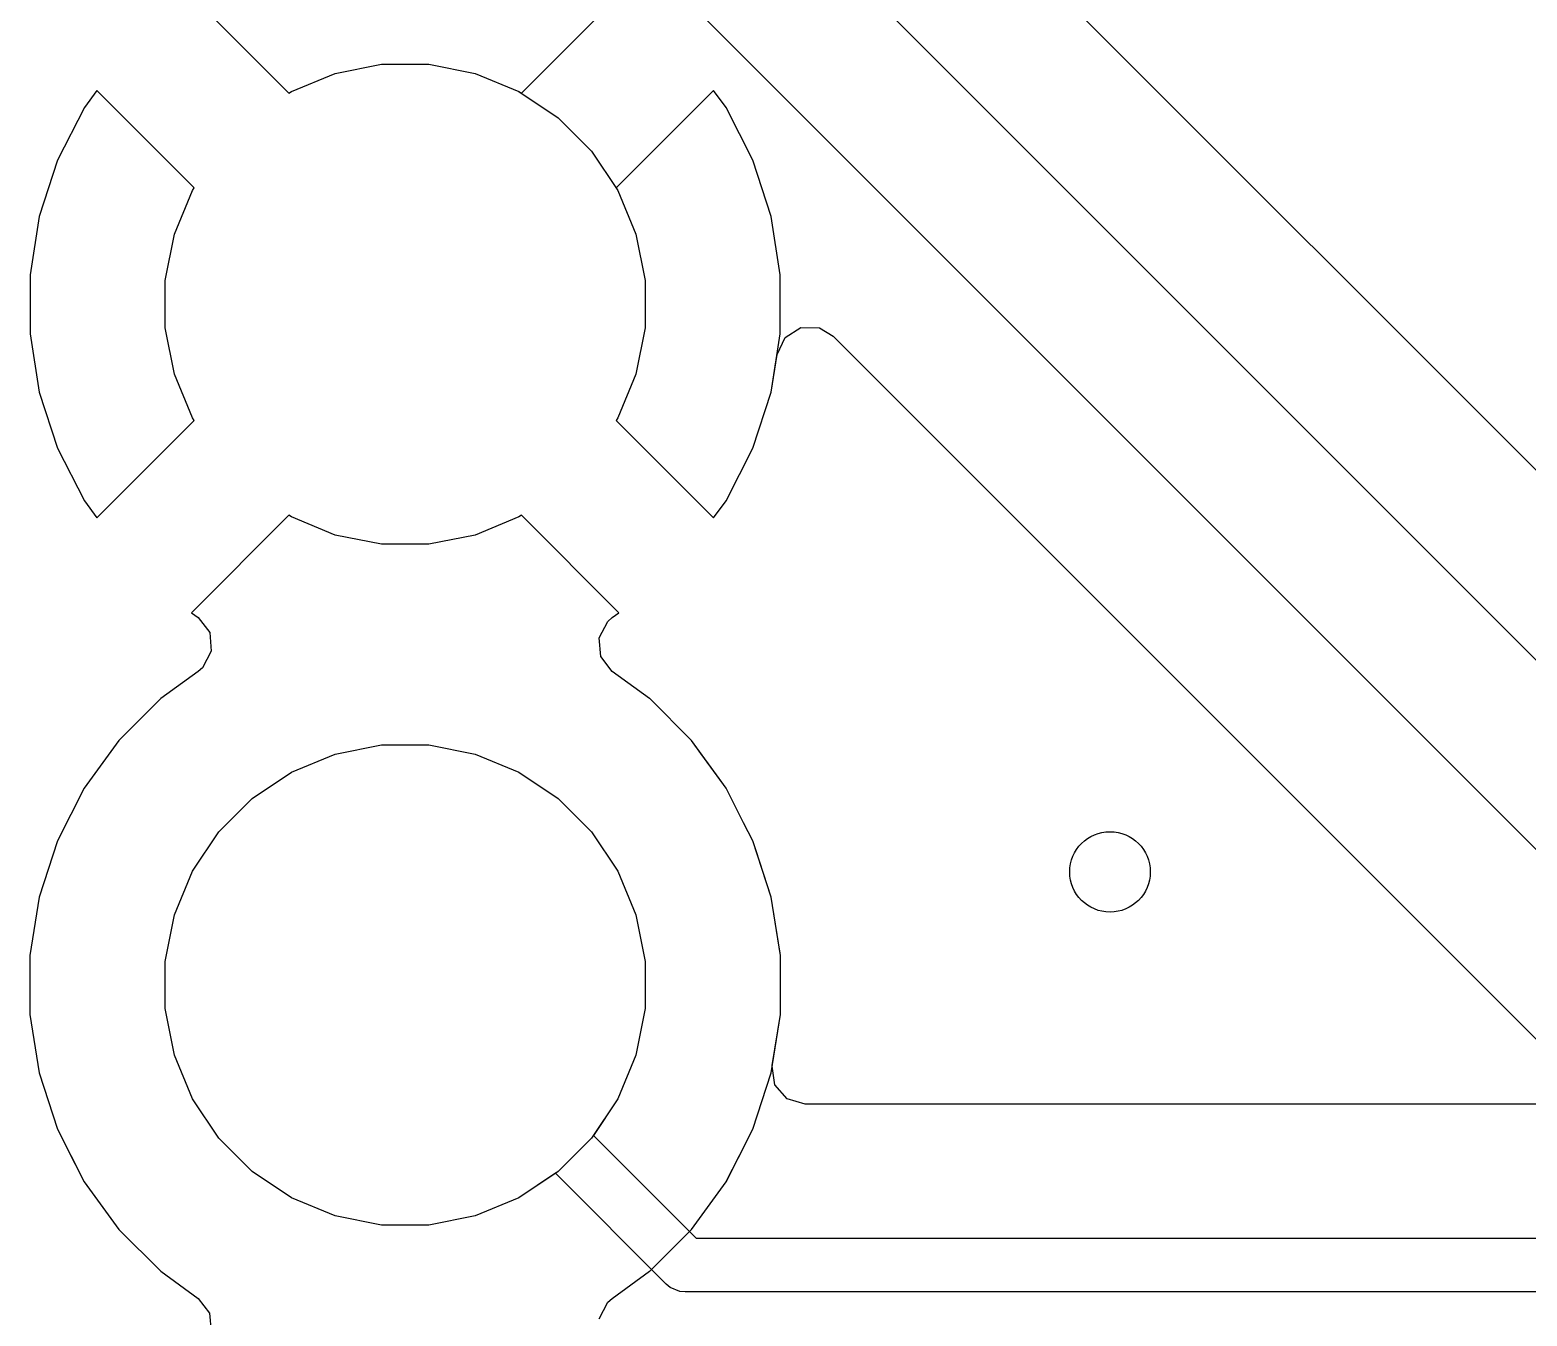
# Model space of a CAD drawing. Header units: inches. Extents: x 6.57 to 9.79, y -8.72 to -3.17.
# Drawn here: x 7.4468 to 7.6668, y -8.3289 to -8.14 of the extents above; entities that cross this region are included whole.
import ezdxf

# ---------------------------------------------------------------- set-up
doc = ezdxf.new("R2010")
doc.units = ezdxf.units.IN
doc.header["$MEASUREMENT"] = 0
doc.layers.add('F.Cu', color=13, linetype='CONTINUOUS', true_color=0xc83434)

msp = doc.modelspace()

# ---------------------------------------------------------------- linework, layer by layer
at = {"layer": 'F.Cu', "linetype": 'CONTINUOUS'}
for p, q in [((7.53296, -8.09733), (8.08721, -8.65157)), ((7.86629, -8.40279), (7.57063, -8.10713)), ((8.07617, -8.66838), (7.51904, -8.11125)), ((7.47057, -8.13493), (7.48489, -8.14925)), ((7.47057, -8.13493), (7.48489, -8.14925)), ((7.47057, -8.13493), (7.48489, -8.14925)), ((7.47057, -8.13493), (7.48489, -8.14925)), ((7.51904, -8.14925), (7.53336, -8.13493)), ((7.51904, -8.14925), (7.53336, -8.13493)), ((7.51904, -8.14925), (7.53336, -8.13493)), ((7.49168, -8.14634), (7.49849, -8.14499)), ((7.49168, -8.14634), (7.49849, -8.14499)), ((7.49168, -8.14634), (7.49849, -8.14499)), ((7.49168, -8.14634), (7.49849, -8.14499)), ((7.49849, -8.14499), (7.50544, -8.14499)), ((7.49849, -8.14499), (7.50544, -8.14499)), ((7.49849, -8.14499), (7.50544, -8.14499)), ((7.49849, -8.14499), (7.50544, -8.14499)), ((7.50544, -8.14499), (7.51225, -8.14634)), ((7.50544, -8.14499), (7.51225, -8.14634)), ((7.50544, -8.14499), (7.51225, -8.14634)), ((7.50544, -8.14499), (7.51225, -8.14634)), ((7.48526, -8.149), (7.49168, -8.14634)), ((7.48526, -8.149), (7.49168, -8.14634)), ((7.48526, -8.149), (7.49168, -8.14634)), ((7.48526, -8.149), (7.49168, -8.14634)), ((7.51225, -8.14634), (7.51867, -8.149)), ((7.51225, -8.14634), (7.51867, -8.149)), ((7.51225, -8.14634), (7.51867, -8.149)), ((7.51225, -8.14634), (7.51867, -8.149)), ((7.45665, -8.14885), (7.45482, -8.15136)), ((7.45665, -8.14885), (7.45482, -8.15136)), ((7.45665, -8.14885), (7.45482, -8.15136)), ((7.45665, -8.14885), (7.45482, -8.15136)), ((7.47097, -8.16317), (7.45665, -8.14885)), ((7.45665, -8.14885), (7.45665, -8.14885)), ((7.47097, -8.16317), (7.45665, -8.14885)), ((7.45665, -8.14885), (7.45665, -8.14885)), ((7.47097, -8.16317), (7.45665, -8.14885)), ((7.45665, -8.14885), (7.45665, -8.14885)), ((7.47097, -8.16317), (7.45665, -8.14885)), ((7.45665, -8.14885), (7.45665, -8.14885)), ((7.48489, -8.14925), (7.48526, -8.149)), ((7.48489, -8.14925), (7.48526, -8.149)), ((7.48489, -8.14925), (7.48526, -8.149)), ((7.48489, -8.14925), (7.48526, -8.149)), ((7.51867, -8.149), (7.52444, -8.15286)), ((7.51867, -8.149), (7.51904, -8.14925)), ((7.51867, -8.149), (7.51904, -8.14925)), ((7.51867, -8.149), (7.51904, -8.14925)), ((7.54728, -8.14885), (7.53296, -8.16317)), ((7.54728, -8.14885), (7.53296, -8.16317)), ((7.54728, -8.14885), (7.53296, -8.16317)), ((7.54911, -8.15136), (7.54728, -8.14885)), ((7.54728, -8.14885), (7.54728, -8.14885)), ((7.54911, -8.15136), (7.54728, -8.14885)), ((7.54728, -8.14885), (7.54728, -8.14885)), ((7.54911, -8.15136), (7.54728, -8.14885)), ((7.54728, -8.14885), (7.54728, -8.14885)), ((7.45482, -8.15136), (7.45089, -8.15909)), ((7.45482, -8.15136), (7.45089, -8.15909)), ((7.45482, -8.15136), (7.45089, -8.15909)), ((7.45482, -8.15136), (7.45089, -8.15909)), ((7.55305, -8.15909), (7.54911, -8.15136)), ((7.55305, -8.15909), (7.54911, -8.15136)), ((7.55305, -8.15909), (7.54911, -8.15136)), ((7.52444, -8.15286), (7.52936, -8.15777)), ((7.45089, -8.15909), (7.4482, -8.16734)), ((7.45089, -8.15909), (7.4482, -8.16734)), ((7.45089, -8.15909), (7.4482, -8.16734)), ((7.45089, -8.15909), (7.4482, -8.16734)), ((7.52936, -8.15777), (7.53321, -8.16355)), ((7.55573, -8.16734), (7.55305, -8.15909)), ((7.55573, -8.16734), (7.55305, -8.15909)), ((7.55573, -8.16734), (7.55305, -8.15909)), ((7.47072, -8.16355), (7.47097, -8.16317)), ((7.47072, -8.16355), (7.47097, -8.16317)), ((7.47072, -8.16355), (7.47097, -8.16317)), ((7.47072, -8.16355), (7.47097, -8.16317)), ((7.53296, -8.16317), (7.53321, -8.16355)), ((7.53296, -8.16317), (7.53321, -8.16355)), ((7.53296, -8.16317), (7.53321, -8.16355)), ((7.46806, -8.16996), (7.47072, -8.16355)), ((7.46806, -8.16996), (7.47072, -8.16355)), ((7.46806, -8.16996), (7.47072, -8.16355)), ((7.46806, -8.16996), (7.47072, -8.16355)), ((7.53321, -8.16355), (7.53587, -8.16996)), ((7.53321, -8.16355), (7.53587, -8.16996)), ((7.53321, -8.16355), (7.53587, -8.16996)), ((7.53321, -8.16355), (7.53587, -8.16996)), ((7.4482, -8.16734), (7.44685, -8.17591)), ((7.4482, -8.16734), (7.44685, -8.17591)), ((7.4482, -8.16734), (7.44685, -8.17591)), ((7.4482, -8.16734), (7.44685, -8.17591)), ((7.55708, -8.17591), (7.55573, -8.16734)), ((7.55708, -8.17591), (7.55573, -8.16734)), ((7.55708, -8.17591), (7.55573, -8.16734)), ((7.4667, -8.17678), (7.46806, -8.16996)), ((7.4667, -8.17678), (7.46806, -8.16996)), ((7.4667, -8.17678), (7.46806, -8.16996)), ((7.4667, -8.17678), (7.46806, -8.16996)), ((7.53587, -8.16996), (7.53723, -8.17678)), ((7.53587, -8.16996), (7.53723, -8.17678)), ((7.53587, -8.16996), (7.53723, -8.17678)), ((7.53587, -8.16996), (7.53723, -8.17678)), ((7.44685, -8.17591), (7.44685, -8.18459)), ((7.44685, -8.17591), (7.44685, -8.18459)), ((7.44685, -8.17591), (7.44685, -8.18459)), ((7.44685, -8.17591), (7.44685, -8.18459)), ((7.55708, -8.18459), (7.55708, -8.17591)), ((7.55708, -8.18459), (7.55708, -8.17591)), ((7.55708, -8.18459), (7.55708, -8.17591)), ((7.4667, -8.18372), (7.4667, -8.17678)), ((7.4667, -8.18372), (7.4667, -8.17678)), ((7.4667, -8.18372), (7.4667, -8.17678)), ((7.4667, -8.18372), (7.4667, -8.17678)), ((7.53723, -8.17678), (7.53723, -8.18372)), ((7.53723, -8.17678), (7.53723, -8.18372)), ((7.53723, -8.17678), (7.53723, -8.18372)), ((7.53723, -8.17678), (7.53723, -8.18372)), ((7.44685, -8.18459), (7.4482, -8.19316)), ((7.44685, -8.18459), (7.4482, -8.19316)), ((7.44685, -8.18459), (7.4482, -8.19316)), ((7.44685, -8.18459), (7.4482, -8.19316)), ((7.46806, -8.19054), (7.4667, -8.18372)), ((7.46806, -8.19054), (7.4667, -8.18372)), ((7.46806, -8.19054), (7.4667, -8.18372)), ((7.46806, -8.19054), (7.4667, -8.18372)), ((7.53723, -8.18372), (7.53587, -8.19054)), ((7.53723, -8.18372), (7.53587, -8.19054)), ((7.53723, -8.18372), (7.53587, -8.19054)), ((7.53723, -8.18372), (7.53587, -8.19054)), ((7.55573, -8.19316), (7.55708, -8.18459)), ((7.55573, -8.19316), (7.55708, -8.18459)), ((7.55573, -8.19316), (7.55708, -8.18459)), ((7.5566, -8.18763), (7.55778, -8.18515)), ((7.55778, -8.18515), (7.56011, -8.18369)), ((7.56011, -8.18369), (7.56286, -8.18373)), ((7.56286, -8.18373), (7.56487, -8.18495)), ((7.56487, -8.18495), (8.0643, -8.68437)), ((7.55573, -8.19316), (7.5566, -8.18763)), ((7.47072, -8.19695), (7.46806, -8.19054)), ((7.47072, -8.19695), (7.46806, -8.19054)), ((7.47072, -8.19695), (7.46806, -8.19054)), ((7.47072, -8.19695), (7.46806, -8.19054)), ((7.53587, -8.19054), (7.53321, -8.19695)), ((7.53587, -8.19054), (7.53321, -8.19695)), ((7.53587, -8.19054), (7.53321, -8.19695)), ((7.53587, -8.19054), (7.53321, -8.19695)), ((7.4482, -8.19316), (7.45089, -8.20141)), ((7.4482, -8.19316), (7.45089, -8.20141)), ((7.4482, -8.19316), (7.45089, -8.20141)), ((7.4482, -8.19316), (7.45089, -8.20141)), ((7.55305, -8.20141), (7.55573, -8.19316)), ((7.55305, -8.20141), (7.55573, -8.19316)), ((7.55305, -8.20141), (7.55573, -8.19316)), ((7.55305, -8.20141), (7.55573, -8.19316)), ((7.45665, -8.21165), (7.47097, -8.19733)), ((7.45665, -8.21165), (7.47097, -8.19733)), ((7.45665, -8.21165), (7.47097, -8.19733)), ((7.45665, -8.21165), (7.47097, -8.19733)), ((7.47097, -8.19733), (7.47072, -8.19695)), ((7.47097, -8.19733), (7.47072, -8.19695)), ((7.47097, -8.19733), (7.47072, -8.19695)), ((7.47097, -8.19733), (7.47072, -8.19695)), ((7.53321, -8.19695), (7.53296, -8.19733)), ((7.53321, -8.19695), (7.53296, -8.19733)), ((7.53321, -8.19695), (7.53296, -8.19733)), ((7.53321, -8.19695), (7.53296, -8.19733)), ((7.53296, -8.19733), (7.54728, -8.21165)), ((7.53296, -8.19733), (7.54728, -8.21165)), ((7.53296, -8.19733), (7.54728, -8.21165)), ((7.53296, -8.19733), (7.54728, -8.21165)), ((7.45089, -8.20141), (7.45482, -8.20914)), ((7.45089, -8.20141), (7.45482, -8.20914)), ((7.45089, -8.20141), (7.45482, -8.20914)), ((7.45089, -8.20141), (7.45482, -8.20914)), ((7.54911, -8.20914), (7.55305, -8.20141)), ((7.54911, -8.20914), (7.55305, -8.20141)), ((7.54911, -8.20914), (7.55305, -8.20141)), ((7.54911, -8.20914), (7.55305, -8.20141)), ((7.45482, -8.20914), (7.45665, -8.21165)), ((7.45482, -8.20914), (7.45665, -8.21165)), ((7.45482, -8.20914), (7.45665, -8.21165)), ((7.45482, -8.20914), (7.45665, -8.21165)), ((7.54728, -8.21165), (7.54911, -8.20914)), ((7.54728, -8.21165), (7.54911, -8.20914)), ((7.54728, -8.21165), (7.54911, -8.20914)), ((7.54728, -8.21165), (7.54911, -8.20914)), ((7.48489, -8.21125), (7.47057, -8.22557)), ((7.48489, -8.21125), (7.47057, -8.22557)), ((7.48489, -8.21125), (7.47057, -8.22557)), ((7.48489, -8.21125), (7.47057, -8.22557)), ((7.48526, -8.2115), (7.48489, -8.21125)), ((7.48526, -8.2115), (7.48489, -8.21125)), ((7.48526, -8.2115), (7.48489, -8.21125)), ((7.48526, -8.2115), (7.48489, -8.21125)), ((7.49168, -8.21416), (7.48526, -8.2115)), ((7.49168, -8.21416), (7.48526, -8.2115)), ((7.49168, -8.21416), (7.48526, -8.2115)), ((7.49168, -8.21416), (7.48526, -8.2115)), ((7.51867, -8.2115), (7.51225, -8.21416)), ((7.51867, -8.2115), (7.51225, -8.21416)), ((7.51867, -8.2115), (7.51225, -8.21416)), ((7.51867, -8.2115), (7.51225, -8.21416)), ((7.51904, -8.21125), (7.51867, -8.2115)), ((7.51904, -8.21125), (7.51867, -8.2115)), ((7.51904, -8.21125), (7.51867, -8.2115)), ((7.51904, -8.21125), (7.51867, -8.2115)), ((7.53336, -8.22557), (7.51904, -8.21125)), ((7.53336, -8.22557), (7.51904, -8.21125)), ((7.53336, -8.22557), (7.51904, -8.21125)), ((7.53336, -8.22557), (7.51904, -8.21125)), ((7.54728, -8.21165), (7.54728, -8.21165)), ((7.54728, -8.21165), (7.54728, -8.21165)), ((7.54728, -8.21165), (7.54728, -8.21165)), ((7.54728, -8.21165), (7.54728, -8.21165)), ((7.49849, -8.21551), (7.49168, -8.21416)), ((7.49849, -8.21551), (7.49168, -8.21416)), ((7.49849, -8.21551), (7.49168, -8.21416)), ((7.49849, -8.21551), (7.49168, -8.21416)), ((7.50544, -8.21551), (7.49849, -8.21551)), ((7.50544, -8.21551), (7.49849, -8.21551)), ((7.50544, -8.21551), (7.49849, -8.21551)), ((7.50544, -8.21551), (7.49849, -8.21551)), ((7.51225, -8.21416), (7.50544, -8.21551)), ((7.51225, -8.21416), (7.50544, -8.21551)), ((7.51225, -8.21416), (7.50544, -8.21551)), ((7.51225, -8.21416), (7.50544, -8.21551)), ((7.47057, -8.22557), (7.47057, -8.22557)), ((7.47057, -8.22557), (7.47156, -8.22629)), ((7.47057, -8.22557), (7.47057, -8.22557)), ((7.47057, -8.22557), (7.47156, -8.22629)), ((7.47057, -8.22557), (7.47057, -8.22557)), ((7.47057, -8.22557), (7.47156, -8.22629)), ((7.47057, -8.22557), (7.47057, -8.22557)), ((7.47057, -8.22557), (7.47156, -8.22629)), ((7.47156, -8.22629), (7.47324, -8.22847)), ((7.47156, -8.22629), (7.47324, -8.22847)), ((7.47156, -8.22629), (7.47324, -8.22847)), ((7.47156, -8.22629), (7.47324, -8.22847)), ((7.53046, -8.22927), (7.53174, -8.22684)), ((7.53046, -8.22927), (7.53174, -8.22684)), ((7.53046, -8.22927), (7.53174, -8.22684)), ((7.53046, -8.22927), (7.53174, -8.22684)), ((7.53174, -8.22684), (7.53237, -8.22629)), ((7.53174, -8.22684), (7.53237, -8.22629)), ((7.53174, -8.22684), (7.53237, -8.22629)), ((7.53174, -8.22684), (7.53237, -8.22629)), ((7.53237, -8.22629), (7.53336, -8.22557)), ((7.53237, -8.22629), (7.53336, -8.22557)), ((7.53237, -8.22629), (7.53336, -8.22557)), ((7.53237, -8.22629), (7.53336, -8.22557)), ((7.53336, -8.22557), (7.53336, -8.22557)), ((7.53336, -8.22557), (7.53336, -8.22557)), ((7.53336, -8.22557), (7.53336, -8.22557)), ((7.53336, -8.22557), (7.53336, -8.22557)), ((7.47324, -8.22847), (7.47347, -8.23121)), ((7.47324, -8.22847), (7.47347, -8.23121)), ((7.47324, -8.22847), (7.47347, -8.23121)), ((7.47324, -8.22847), (7.47347, -8.23121)), ((7.53069, -8.23201), (7.53046, -8.22927)), ((7.53069, -8.23201), (7.53046, -8.22927)), ((7.53069, -8.23201), (7.53046, -8.22927)), ((7.53069, -8.23201), (7.53046, -8.22927)), ((7.47347, -8.23121), (7.47219, -8.23364)), ((7.47347, -8.23121), (7.47219, -8.23364)), ((7.47347, -8.23121), (7.47219, -8.23364)), ((7.47347, -8.23121), (7.47219, -8.23364)), ((7.47219, -8.23364), (7.47156, -8.23419)), ((7.47219, -8.23364), (7.47156, -8.23419)), ((7.47219, -8.23364), (7.47156, -8.23419)), ((7.47219, -8.23364), (7.47156, -8.23419)), ((7.53237, -8.23419), (7.53069, -8.23201)), ((7.53237, -8.23419), (7.53069, -8.23201)), ((7.53237, -8.23419), (7.53069, -8.23201)), ((7.53237, -8.23419), (7.53069, -8.23201)), ((7.47156, -8.23419), (7.46605, -8.23819)), ((7.47156, -8.23419), (7.46605, -8.23819)), ((7.47156, -8.23419), (7.46605, -8.23819)), ((7.47156, -8.23419), (7.46605, -8.23819)), ((7.53788, -8.23819), (7.53237, -8.23419)), ((7.53788, -8.23819), (7.53237, -8.23419)), ((7.53788, -8.23819), (7.53237, -8.23419)), ((7.53788, -8.23819), (7.53237, -8.23419)), ((7.46605, -8.23819), (7.45991, -8.24433)), ((7.46605, -8.23819), (7.45991, -8.24433)), ((7.46605, -8.23819), (7.45991, -8.24433)), ((7.46605, -8.23819), (7.45991, -8.24433)), ((7.54402, -8.24433), (7.53789, -8.23819)), ((7.53789, -8.23819), (7.53788, -8.23819)), ((7.54402, -8.24433), (7.53789, -8.23819)), ((7.53789, -8.23819), (7.53788, -8.23819)), ((7.54402, -8.24433), (7.53789, -8.23819)), ((7.53789, -8.23819), (7.53788, -8.23819)), ((7.54402, -8.24433), (7.53789, -8.23819)), ((7.53789, -8.23819), (7.53788, -8.23819)), ((7.45991, -8.24433), (7.45481, -8.25135)), ((7.45991, -8.24433), (7.45481, -8.25135)), ((7.45991, -8.24433), (7.45481, -8.25135)), ((7.45991, -8.24433), (7.45481, -8.25135)), ((7.45991, -8.24433), (7.45991, -8.24433)), ((7.45991, -8.24433), (7.45991, -8.24433)), ((7.45991, -8.24433), (7.45991, -8.24433)), ((7.45991, -8.24433), (7.45991, -8.24433)), ((7.54847, -8.25045), (7.54402, -8.24433)), ((7.54402, -8.24433), (7.54402, -8.24433)), ((7.54542, -8.24625), (7.54402, -8.24433)), ((7.54402, -8.24433), (7.54402, -8.24433)), ((7.54847, -8.25045), (7.54402, -8.24433)), ((7.54402, -8.24433), (7.54402, -8.24433)), ((7.54847, -8.25045), (7.54402, -8.24433)), ((7.54402, -8.24433), (7.54402, -8.24433)), ((7.48526, -8.249), (7.49168, -8.24634)), ((7.48526, -8.249), (7.49168, -8.24634)), ((7.48526, -8.249), (7.49168, -8.24634)), ((7.48526, -8.249), (7.49168, -8.24634)), ((7.49168, -8.24634), (7.49849, -8.24499)), ((7.49168, -8.24634), (7.49849, -8.24499)), ((7.49168, -8.24634), (7.49849, -8.24499)), ((7.49168, -8.24634), (7.49849, -8.24499)), ((7.49849, -8.24499), (7.50544, -8.24499)), ((7.49849, -8.24499), (7.50544, -8.24499)), ((7.49849, -8.24499), (7.50544, -8.24499)), ((7.49849, -8.24499), (7.50544, -8.24499)), ((7.50544, -8.24499), (7.51225, -8.24634)), ((7.50544, -8.24499), (7.51225, -8.24634)), ((7.50544, -8.24499), (7.51225, -8.24634)), ((7.50544, -8.24499), (7.51225, -8.24634)), ((7.51225, -8.24634), (7.51867, -8.249)), ((7.51225, -8.24634), (7.51867, -8.249)), ((7.51225, -8.24634), (7.51867, -8.249)), ((7.51225, -8.24634), (7.51867, -8.249)), ((7.54912, -8.25135), (7.54542, -8.24625)), ((7.47949, -8.25286), (7.48526, -8.249)), ((7.47949, -8.25286), (7.48526, -8.249)), ((7.47949, -8.25286), (7.48526, -8.249)), ((7.47949, -8.25286), (7.48526, -8.249)), ((7.51867, -8.249), (7.52444, -8.25286)), ((7.51867, -8.249), (7.52444, -8.25286)), ((7.51867, -8.249), (7.52444, -8.25286)), ((7.51867, -8.249), (7.52444, -8.25286)), ((7.45481, -8.25135), (7.45087, -8.25909)), ((7.45481, -8.25135), (7.45087, -8.25909)), ((7.45481, -8.25135), (7.45087, -8.25909)), ((7.45481, -8.25135), (7.45087, -8.25909)), ((7.54912, -8.25135), (7.54847, -8.25045)), ((7.54912, -8.25135), (7.54847, -8.25045)), ((7.54912, -8.25135), (7.54847, -8.25045)), ((7.5517, -8.25641), (7.54912, -8.25135)), ((7.5517, -8.25641), (7.54912, -8.25135)), ((7.5517, -8.25641), (7.54912, -8.25135)), ((7.5517, -8.25641), (7.54912, -8.25135)), ((7.47458, -8.25777), (7.47949, -8.25286)), ((7.47458, -8.25777), (7.47949, -8.25286)), ((7.47458, -8.25777), (7.47949, -8.25286)), ((7.47458, -8.25777), (7.47949, -8.25286)), ((7.52444, -8.25286), (7.52936, -8.25777)), ((7.52444, -8.25286), (7.52936, -8.25777)), ((7.52444, -8.25286), (7.52936, -8.25777)), ((7.52444, -8.25286), (7.52936, -8.25777)), ((7.47072, -8.26355), (7.47458, -8.25777)), ((7.47072, -8.26355), (7.47458, -8.25777)), ((7.47072, -8.26355), (7.47458, -8.25777)), ((7.47072, -8.26355), (7.47458, -8.25777)), ((7.52936, -8.25777), (7.53321, -8.26355)), ((7.52936, -8.25777), (7.53321, -8.26355)), ((7.52936, -8.25777), (7.53321, -8.26355)), ((7.52936, -8.25777), (7.53321, -8.26355)), ((7.55306, -8.25909), (7.5517, -8.25641)), ((7.55306, -8.25909), (7.5517, -8.25641)), ((7.55306, -8.25909), (7.5517, -8.25641)), ((7.55306, -8.25909), (7.5517, -8.25641)), ((7.45087, -8.25909), (7.44819, -8.26734)), ((7.45087, -8.25909), (7.44819, -8.26734)), ((7.45087, -8.25909), (7.44819, -8.26734)), ((7.45087, -8.25909), (7.44819, -8.26734)), ((7.45087, -8.25909), (7.45087, -8.25909)), ((7.45087, -8.25909), (7.45087, -8.25909)), ((7.45087, -8.25909), (7.45087, -8.25909)), ((7.45087, -8.25909), (7.45087, -8.25909)), ((7.55575, -8.26734), (7.55306, -8.25909)), ((7.55306, -8.25909), (7.55306, -8.25909)), ((7.55306, -8.25909), (7.55306, -8.25909)), ((7.55575, -8.26734), (7.55306, -8.25909)), ((7.55306, -8.25909), (7.55306, -8.25909)), ((7.55575, -8.26734), (7.55306, -8.25909)), ((7.55306, -8.25909), (7.55306, -8.25909)), ((7.5535, -8.26042), (7.55306, -8.25909)), ((7.55575, -8.26734), (7.5535, -8.26042)), ((7.46806, -8.26996), (7.47072, -8.26355)), ((7.46806, -8.26996), (7.47072, -8.26355)), ((7.46806, -8.26996), (7.47072, -8.26355)), ((7.46806, -8.26996), (7.47072, -8.26355)), ((7.53321, -8.26355), (7.53587, -8.26996)), ((7.53321, -8.26355), (7.53587, -8.26996)), ((7.53321, -8.26355), (7.53587, -8.26996)), ((7.53321, -8.26355), (7.53587, -8.26996)), ((7.44819, -8.26734), (7.44683, -8.27591)), ((7.44819, -8.26734), (7.44683, -8.27591)), ((7.44819, -8.26734), (7.44683, -8.27591)), ((7.44819, -8.26734), (7.44683, -8.27591)), ((7.5571, -8.27591), (7.55575, -8.26734)), ((7.55705, -8.27557), (7.55575, -8.26734)), ((7.5571, -8.27591), (7.55575, -8.26734)), ((7.5571, -8.27591), (7.55575, -8.26734)), ((7.4667, -8.27678), (7.46806, -8.26996)), ((7.4667, -8.27678), (7.46806, -8.26996)), ((7.4667, -8.27678), (7.46806, -8.26996)), ((7.4667, -8.27678), (7.46806, -8.26996)), ((7.53587, -8.26996), (7.53723, -8.27678)), ((7.53587, -8.26996), (7.53723, -8.27678)), ((7.53587, -8.26996), (7.53723, -8.27678)), ((7.53587, -8.26996), (7.53723, -8.27678)), ((7.5571, -8.27591), (7.55705, -8.27557)), ((7.44683, -8.27591), (7.44683, -8.28459)), ((7.44683, -8.27591), (7.44683, -8.28459)), ((7.44683, -8.27591), (7.44683, -8.28459)), ((7.44683, -8.27591), (7.44683, -8.28459)), ((7.4667, -8.28372), (7.4667, -8.27678)), ((7.4667, -8.28372), (7.4667, -8.27678)), ((7.4667, -8.28372), (7.4667, -8.27678)), ((7.4667, -8.28372), (7.4667, -8.27678)), ((7.53723, -8.27678), (7.53723, -8.28372)), ((7.53723, -8.27678), (7.53723, -8.28372)), ((7.53723, -8.27678), (7.53723, -8.28372)), ((7.53723, -8.27678), (7.53723, -8.28372)), ((7.5571, -8.28459), (7.5571, -8.27591)), ((7.5571, -8.28459), (7.5571, -8.27591)), ((7.5571, -8.28459), (7.5571, -8.27591)), ((7.5571, -8.28459), (7.5571, -8.27591)), ((7.46806, -8.29054), (7.4667, -8.28372)), ((7.46806, -8.29054), (7.4667, -8.28372)), ((7.46806, -8.29054), (7.4667, -8.28372)), ((7.46806, -8.29054), (7.4667, -8.28372)), ((7.53723, -8.28372), (7.53587, -8.29054)), ((7.53723, -8.28372), (7.53587, -8.29054)), ((7.53723, -8.28372), (7.53587, -8.29054)), ((7.53723, -8.28372), (7.53587, -8.29054)), ((7.44683, -8.28459), (7.44819, -8.29316)), ((7.44683, -8.28459), (7.44819, -8.29316)), ((7.44683, -8.28459), (7.44819, -8.29316)), ((7.44683, -8.28459), (7.44819, -8.29316)), ((7.55575, -8.29316), (7.5571, -8.28459)), ((7.55575, -8.29316), (7.5571, -8.28459)), ((7.55575, -8.29316), (7.5571, -8.28459)), ((7.55591, -8.2921), (7.5571, -8.28459)), ((7.47072, -8.29695), (7.46806, -8.29054)), ((7.47072, -8.29695), (7.46806, -8.29054)), ((7.47072, -8.29695), (7.46806, -8.29054)), ((7.47072, -8.29695), (7.46806, -8.29054)), ((7.53587, -8.29054), (7.53321, -8.29695)), ((7.53587, -8.29054), (7.53321, -8.29695)), ((7.53587, -8.29054), (7.53321, -8.29695)), ((7.53587, -8.29054), (7.53321, -8.29695)), ((7.44819, -8.29316), (7.45087, -8.30142)), ((7.44819, -8.29316), (7.45087, -8.30142)), ((7.44819, -8.29316), (7.45087, -8.30142)), ((7.44819, -8.29316), (7.45087, -8.30142)), ((7.55306, -8.30142), (7.55575, -8.29316)), ((7.55306, -8.30142), (7.55575, -8.29316)), ((7.55306, -8.30142), (7.55575, -8.29316)), ((7.5559, -8.29217), (7.55591, -8.2921)), ((7.55629, -8.2949), (7.5559, -8.29217)), ((7.5581, -8.29698), (7.55629, -8.2949)), ((7.47458, -8.30273), (7.47072, -8.29695)), ((7.47458, -8.30273), (7.47072, -8.29695)), ((7.47458, -8.30273), (7.47072, -8.29695)), ((7.47458, -8.30273), (7.47072, -8.29695)), ((7.53321, -8.29695), (7.52936, -8.30273)), ((7.53321, -8.29695), (7.52936, -8.30273)), ((7.53321, -8.29695), (7.52936, -8.30273)), ((7.53321, -8.29695), (7.52962, -8.30234)), ((7.56073, -8.29775), (7.5581, -8.29698)), ((7.7726, -8.29775), (7.56073, -8.29775)), ((7.45087, -8.30142), (7.45087, -8.30142)), ((7.45087, -8.30142), (7.45481, -8.30915)), ((7.45087, -8.30142), (7.45087, -8.30142)), ((7.45087, -8.30142), (7.45481, -8.30915)), ((7.45087, -8.30142), (7.45087, -8.30142)), ((7.45087, -8.30142), (7.45217, -8.30398)), ((7.45087, -8.30142), (7.45087, -8.30142)), ((7.45087, -8.30142), (7.45481, -8.30915)), ((7.54912, -8.30915), (7.55306, -8.30142)), ((7.54912, -8.30915), (7.55306, -8.30142)), ((7.55176, -8.30398), (7.55301, -8.30153)), ((7.55301, -8.30153), (7.55306, -8.30142)), ((7.55306, -8.30142), (7.55306, -8.30142)), ((7.45217, -8.30398), (7.45481, -8.30915)), ((7.47949, -8.30764), (7.47458, -8.30273)), ((7.47949, -8.30764), (7.47458, -8.30273)), ((7.47949, -8.30764), (7.47458, -8.30273)), ((7.47949, -8.30764), (7.47458, -8.30273)), ((7.52936, -8.30273), (7.52444, -8.30764)), ((7.52936, -8.30273), (7.52444, -8.30764)), ((7.52936, -8.30273), (7.52444, -8.30764)), ((7.52962, -8.30234), (7.54474, -8.31746)), ((7.54918, -8.30903), (7.55176, -8.30398)), ((7.48526, -8.3115), (7.47949, -8.30764)), ((7.48526, -8.3115), (7.47949, -8.30764)), ((7.48526, -8.3115), (7.47949, -8.30764)), ((7.48526, -8.3115), (7.47949, -8.30764)), ((7.52444, -8.30764), (7.51867, -8.3115)), ((7.52444, -8.30764), (7.51867, -8.3115)), ((7.52444, -8.30764), (7.51867, -8.3115)), ((7.52405, -8.3079), (7.51867, -8.3115)), ((7.54032, -8.32418), (7.52405, -8.3079)), ((7.45481, -8.30915), (7.45991, -8.31617)), ((7.45481, -8.30915), (7.45991, -8.31617)), ((7.45481, -8.30915), (7.45481, -8.30915)), ((7.45481, -8.30915), (7.45991, -8.31617)), ((7.45481, -8.30915), (7.45991, -8.31617)), ((7.54402, -8.31617), (7.54912, -8.30915)), ((7.54402, -8.31617), (7.54912, -8.30915)), ((7.54402, -8.31617), (7.54912, -8.30915)), ((7.54912, -8.30915), (7.54918, -8.30903)), ((7.49168, -8.31416), (7.48526, -8.3115)), ((7.49168, -8.31416), (7.48526, -8.3115)), ((7.49168, -8.31416), (7.48526, -8.3115)), ((7.49168, -8.31416), (7.48526, -8.3115)), ((7.51867, -8.3115), (7.51225, -8.31416)), ((7.51867, -8.3115), (7.51225, -8.31416)), ((7.51867, -8.3115), (7.51225, -8.31416)), ((7.51867, -8.3115), (7.51225, -8.31416)), ((7.49849, -8.31551), (7.49168, -8.31416)), ((7.49849, -8.31551), (7.49168, -8.31416)), ((7.49849, -8.31551), (7.49168, -8.31416)), ((7.49849, -8.31551), (7.49168, -8.31416)), ((7.51225, -8.31416), (7.50544, -8.31551)), ((7.51225, -8.31416), (7.50544, -8.31551)), ((7.51225, -8.31416), (7.50544, -8.31551)), ((7.51225, -8.31416), (7.50544, -8.31551)), ((7.45991, -8.31617), (7.45991, -8.31617)), ((7.45991, -8.31617), (7.46605, -8.32231)), ((7.45991, -8.31617), (7.45991, -8.31617)), ((7.45991, -8.31617), (7.46605, -8.32231)), ((7.45991, -8.31617), (7.45991, -8.31617)), ((7.45991, -8.31617), (7.46605, -8.32231)), ((7.45991, -8.31617), (7.45991, -8.31617)), ((7.45991, -8.31617), (7.46605, -8.32231)), ((7.50544, -8.31551), (7.49849, -8.31551)), ((7.50544, -8.31551), (7.49849, -8.31551)), ((7.50544, -8.31551), (7.49849, -8.31551)), ((7.50544, -8.31551), (7.49849, -8.31551)), ((7.53789, -8.32231), (7.54402, -8.31617)), ((7.53789, -8.32231), (7.54402, -8.31617)), ((7.53789, -8.32231), (7.54402, -8.31617)), ((7.54474, -8.31746), (7.78279, -8.31746)), ((7.46605, -8.32231), (7.46605, -8.32231)), ((7.46605, -8.32231), (7.47154, -8.3263)), ((7.46605, -8.32231), (7.46605, -8.32231)), ((7.46605, -8.32231), (7.47154, -8.3263)), ((7.46605, -8.32231), (7.46605, -8.32231)), ((7.46605, -8.32231), (7.47154, -8.3263)), ((7.46605, -8.32231), (7.46605, -8.32231)), ((7.46605, -8.32231), (7.47154, -8.3263)), ((7.53239, -8.3263), (7.53788, -8.32231)), ((7.53239, -8.3263), (7.53788, -8.32231)), ((7.53239, -8.3263), (7.53788, -8.32231)), ((7.53788, -8.32231), (7.53788, -8.32231)), ((7.53788, -8.32231), (7.53789, -8.32231)), ((7.53788, -8.32231), (7.53788, -8.32231)), ((7.53788, -8.32231), (7.53789, -8.32231)), ((7.53788, -8.32231), (7.53788, -8.32231)), ((7.53788, -8.32231), (7.53789, -8.32231)), ((7.47154, -8.3263), (7.47322, -8.32848)), ((7.47154, -8.3263), (7.47322, -8.32848)), ((7.47154, -8.3263), (7.47322, -8.32848)), ((7.47154, -8.3263), (7.47322, -8.32848)), ((7.53176, -8.32685), (7.53239, -8.3263)), ((7.53176, -8.32685), (7.53239, -8.3263)), ((7.53176, -8.32685), (7.53239, -8.3263)), ((7.54092, -8.32467), (7.54032, -8.32418)), ((7.54234, -8.32525), (7.54092, -8.32467)), ((7.54311, -8.32533), (7.54234, -8.32525)), ((7.78442, -8.32533), (7.54311, -8.32533)), ((7.47322, -8.32848), (7.47346, -8.33122)), ((7.47322, -8.32848), (7.47346, -8.33122)), ((7.47322, -8.32848), (7.47346, -8.33122)), ((7.47322, -8.32848), (7.47346, -8.33122)), ((7.53047, -8.32928), (7.53176, -8.32685)), ((7.53047, -8.32928), (7.53176, -8.32685)), ((7.53047, -8.32928), (7.53176, -8.32685))]:
    msp.add_line(p, q, dxfattribs=at)
at = {"layer": 'F.Cu'}
msp.add_circle((7.60553, -8.26364), 0.00591, dxfattribs=at)
msp.add_circle((7.60553, -8.26364), 0.00591, dxfattribs=at)
msp.add_circle((7.60553, -8.26364), 0.00591, dxfattribs=at)
msp.add_circle((7.60553, -8.26364), 0.00591, dxfattribs=at)

doc.saveas('drawing.dxf')
